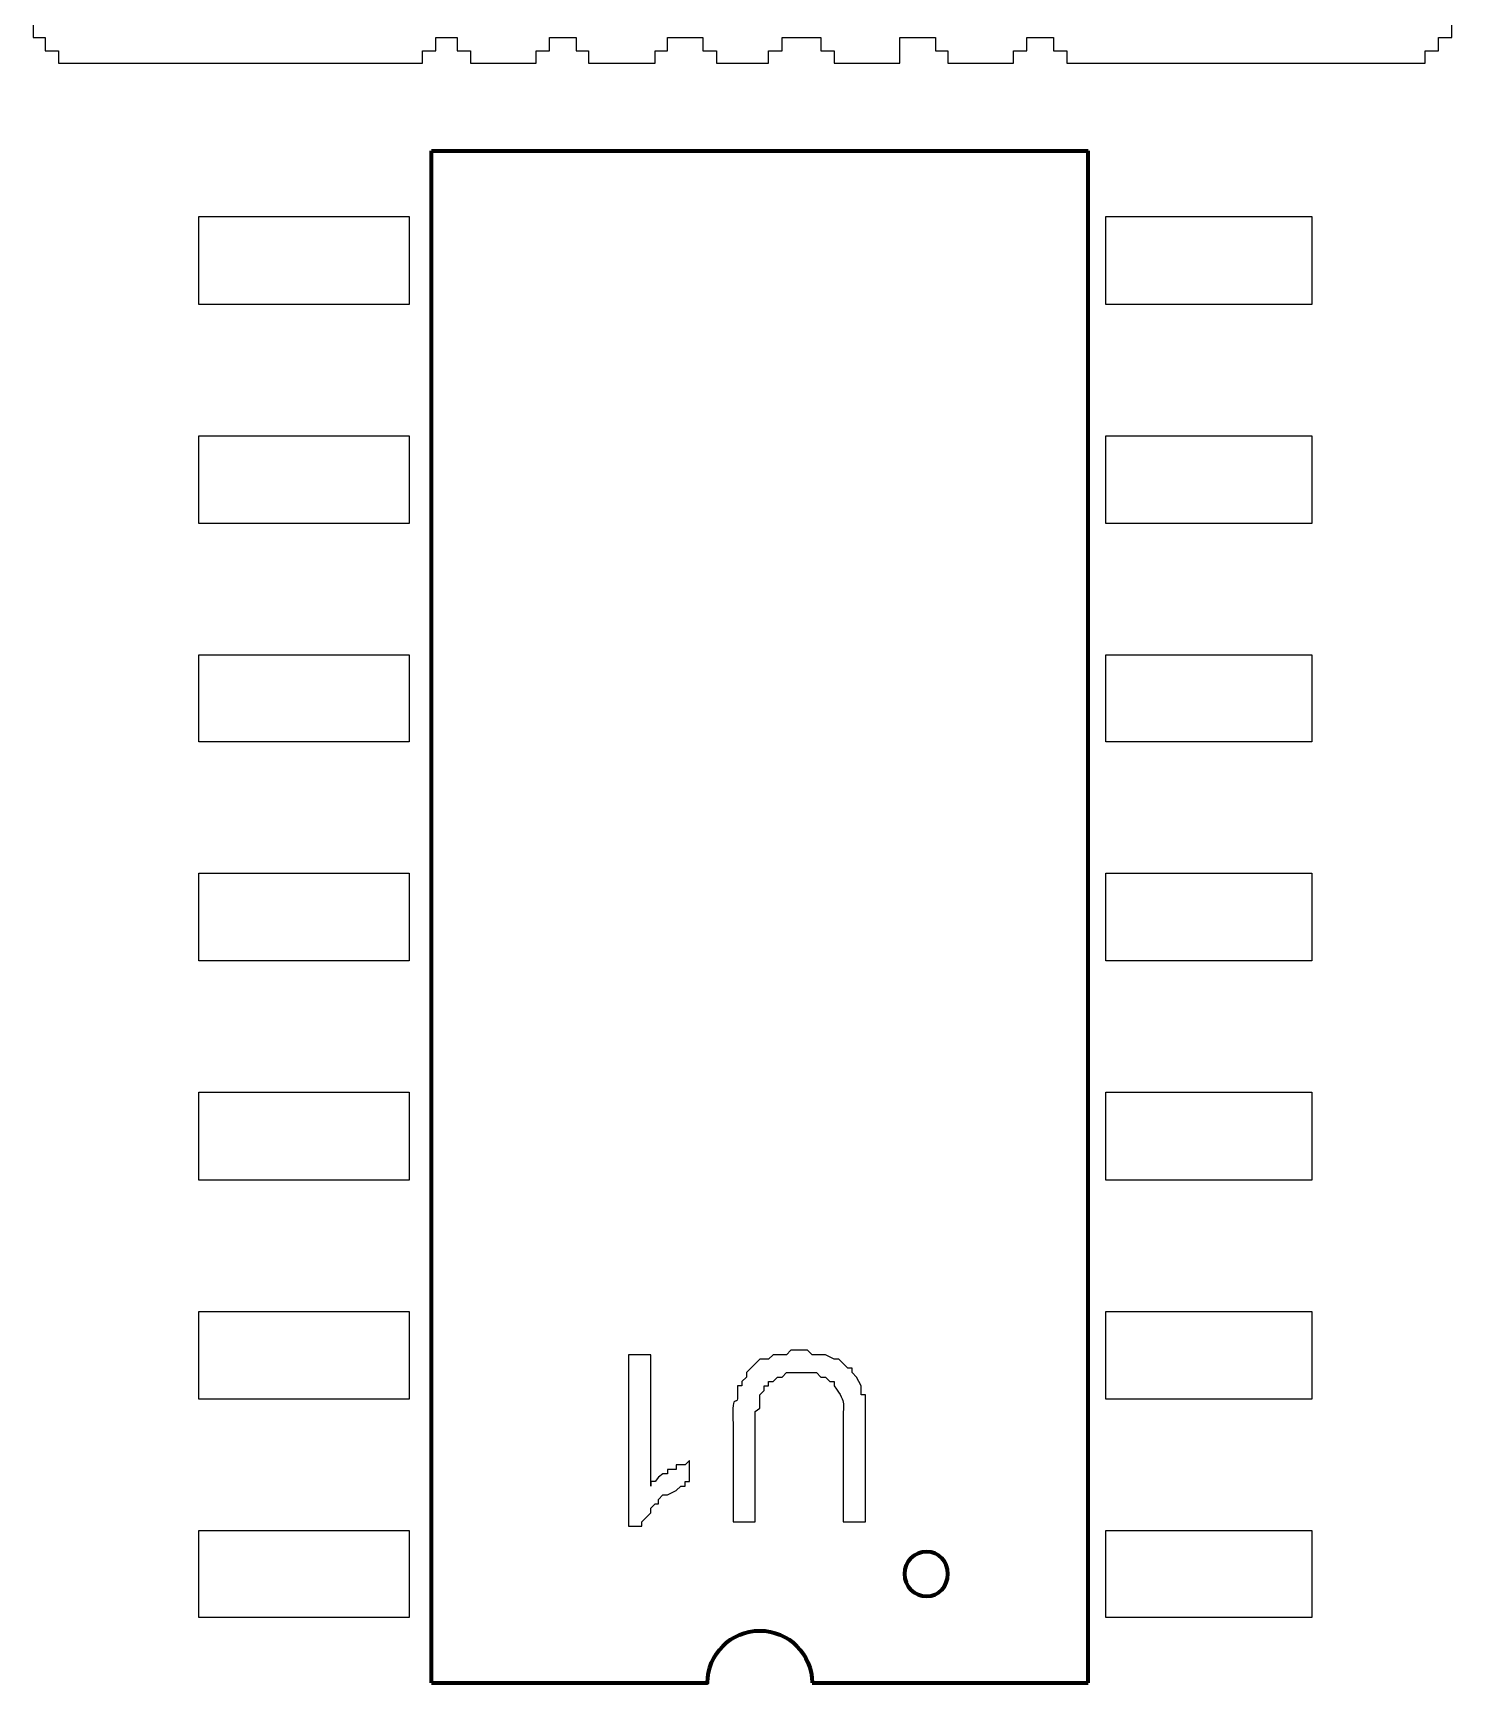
# Model space of a CAD drawing. Header units: millimetres. Extents: x -109 to -14.2, y -107.5 to -24.7.
# Drawn here: x -63.52 to -55.29, y -50.23 to -40.66 of the extents above; entities that cross this region are included whole.
import ezdxf

# ---------------------------------------------------------------- set-up
doc = ezdxf.new("R2010")
doc.units = ezdxf.units.MM
doc.header["$MEASUREMENT"] = 0
doc.layers.add('layer 1', color=7, linetype='Continuous')

msp = doc.modelspace()

# ---------------------------------------------------------------- linework, layer by layer
at = {"layer": 'layer 1', "color": 0}
for points, knots in [([(-55.3724, -40.6894), (-55.3724, -40.6894), (-55.3724, -40.7668), (-55.3724, -40.7668), (-55.3724, -40.7668), (-55.3724, -40.7668), (-55.4499, -40.7668), (-55.4499, -40.7668), (-55.4499, -40.7668), (-55.4499, -40.7668), (-55.4499, -40.8379), (-55.4499, -40.8379), (-55.4499, -40.8379), (-55.4499, -40.8379), (-55.5208, -40.8379), (-55.5208, -40.8379), (-55.5208, -40.8379), (-56.1662, -40.8379), (-56.8115, -40.8379), (-57.4569, -40.8379), (-57.4569, -40.8379), (-57.4569, -40.8379), (-57.5279, -40.8379), (-57.5279, -40.8379), (-57.5279, -40.8379), (-57.5279, -40.8379), (-57.5279, -40.7668), (-57.5279, -40.7668), (-57.5279, -40.7668), (-57.5279, -40.7668), (-57.6053, -40.7668), (-57.6053, -40.7668), (-57.6053, -40.7668), (-57.6053, -40.7668), (-57.6053, -40.6894), (-57.6053, -40.6894), (-57.6053, -40.6894), (-57.6053, -40.6894), (-57.7602, -40.6894), (-57.7602, -40.6894), (-57.7602, -40.6894), (-57.7602, -40.6894), (-57.7602, -40.7668), (-57.7602, -40.7668), (-57.7602, -40.7668), (-57.7602, -40.7668), (-57.8376, -40.7668), (-57.8376, -40.7668), (-57.8376, -40.7668), (-57.8376, -40.7668), (-57.8376, -40.8379), (-57.8376, -40.8379), (-57.8376, -40.8379), (-57.8376, -40.8379), (-58.2184, -40.8379), (-58.2184, -40.8379), (-58.2184, -40.8379), (-58.2184, -40.8379), (-58.2184, -40.7668), (-58.2184, -40.7668), (-58.2184, -40.7668), (-58.2184, -40.7668), (-58.2894, -40.7668), (-58.2894, -40.7668), (-58.2894, -40.7668), (-58.2894, -40.7668), (-58.2894, -40.6894), (-58.2894, -40.6894), (-58.2894, -40.6894), (-58.2894, -40.6894), (-58.4959, -40.6894), (-58.4959, -40.6894), (-58.4959, -40.6894), (-58.4959, -40.6894), (-58.4959, -40.8379), (-58.4959, -40.8379), (-58.4959, -40.8379), (-58.4959, -40.8379), (-58.8767, -40.8379), (-58.8767, -40.8379), (-58.8767, -40.8379), (-58.8767, -40.8379), (-58.8767, -40.7668), (-58.8767, -40.7668), (-58.8767, -40.7668), (-58.8767, -40.7668), (-58.9541, -40.7668), (-58.9541, -40.7668), (-58.9541, -40.7668), (-58.9541, -40.7668), (-58.9541, -40.6894), (-58.9541, -40.6894), (-58.9541, -40.6894), (-58.9541, -40.6894), (-59.18, -40.6894), (-59.18, -40.6894), (-59.18, -40.6894), (-59.18, -40.6894), (-59.18, -40.7668), (-59.18, -40.7668), (-59.18, -40.7668), (-59.18, -40.7668), (-59.2574, -40.7668), (-59.2574, -40.7668), (-59.2574, -40.7668), (-59.2574, -40.7668), (-59.2574, -40.8379), (-59.2574, -40.8379), (-59.2574, -40.8379), (-59.2574, -40.8379), (-59.5607, -40.8379), (-59.5607, -40.8379), (-59.5607, -40.8379), (-59.5607, -40.8379), (-59.5607, -40.7668), (-59.5607, -40.7668), (-59.5607, -40.7668), (-59.5607, -40.7668), (-59.6382, -40.7668), (-59.6382, -40.7668), (-59.6382, -40.7668), (-59.6382, -40.7668), (-59.6382, -40.6894), (-59.6382, -40.6894), (-59.6382, -40.6894), (-59.6382, -40.6894), (-59.8447, -40.6894), (-59.8447, -40.6894), (-59.8447, -40.6894), (-59.8447, -40.6894), (-59.8447, -40.7668), (-59.8447, -40.7668), (-59.8447, -40.7668), (-59.8447, -40.7668), (-59.9157, -40.7668), (-59.9157, -40.7668), (-59.9157, -40.7668), (-59.9157, -40.7668), (-59.9157, -40.8379), (-59.9157, -40.8379), (-59.9157, -40.8379), (-59.9157, -40.8379), (-60.3029, -40.8379), (-60.3029, -40.8379), (-60.3029, -40.8379), (-60.3029, -40.8379), (-60.3029, -40.7668), (-60.3029, -40.7668), (-60.3029, -40.7668), (-60.3029, -40.7668), (-60.3739, -40.7668), (-60.3739, -40.7668), (-60.3739, -40.7668), (-60.3739, -40.7668), (-60.3739, -40.6894), (-60.3739, -40.6894), (-60.3739, -40.6894), (-60.3739, -40.6894), (-60.5287, -40.6894), (-60.5287, -40.6894), (-60.5287, -40.6894), (-60.5287, -40.6894), (-60.5287, -40.7668), (-60.5287, -40.7668), (-60.5287, -40.7668), (-60.5287, -40.7668), (-60.6062, -40.7668), (-60.6062, -40.7668), (-60.6062, -40.7668), (-60.6062, -40.7668), (-60.6062, -40.8379), (-60.6062, -40.8379), (-60.6062, -40.8379), (-60.6062, -40.8379), (-60.987, -40.8379), (-60.987, -40.8379), (-60.987, -40.8379), (-60.987, -40.8379), (-60.987, -40.7668), (-60.987, -40.7668), (-60.987, -40.7668), (-60.987, -40.7668), (-61.0644, -40.7668), (-61.0644, -40.7668), (-61.0644, -40.7668), (-61.0644, -40.7668), (-61.0644, -40.6894), (-61.0644, -40.6894), (-61.0644, -40.6894), (-61.0644, -40.6894), (-61.187, -40.6894), (-61.187, -40.6894), (-61.187, -40.6894), (-61.187, -40.6894), (-61.187, -40.7668), (-61.187, -40.7668), (-61.187, -40.7668), (-61.187, -40.7668), (-61.2644, -40.7668), (-61.2644, -40.7668), (-61.2644, -40.7668), (-61.2644, -40.7668), (-61.2644, -40.8379), (-61.2644, -40.8379), (-61.2644, -40.8379), (-61.2644, -40.8379), (-61.3419, -40.8379), (-61.3419, -40.8379), (-61.3419, -40.8379), (-61.9937, -40.8379), (-62.6455, -40.8379), (-63.2973, -40.8379), (-63.2973, -40.8379), (-63.2973, -40.8379), (-63.3747, -40.8379), (-63.3747, -40.8379), (-63.3747, -40.8379), (-63.3747, -40.8379), (-63.3747, -40.7668), (-63.3747, -40.7668), (-63.3747, -40.7668), (-63.3747, -40.7668), (-63.4522, -40.7668), (-63.4522, -40.7668), (-63.4522, -40.7668), (-63.4522, -40.7668), (-63.4522, -40.6894), (-63.4522, -40.6894), (-63.4522, -40.6894), (-63.4522, -40.6894), (-63.5232, -40.6894), (-63.5232, -40.6894), (-63.5232, -40.6894), (-63.5232, -40.6894), (-63.5232, -35.3008), (-63.5232, -35.3008), (-63.5232, -35.3008), (-63.5232, -35.3008), (-63.4522, -35.3008), (-63.4522, -35.3008), (-63.4522, -35.3008), (-63.4522, -35.3008), (-63.4522, -35.2298), (-63.4522, -35.2298), (-63.4522, -35.2298), (-63.4522, -35.2298), (-63.3747, -35.2298), (-63.3747, -35.2298), (-63.3747, -35.2298), (-60.7331, -35.2298), (-58.0915, -35.2298), (-55.4499, -35.2298), (-55.4499, -35.2298), (-55.4499, -35.2298), (-55.3724, -35.2298), (-55.3724, -35.2298), (-55.3724, -35.2298), (-55.3724, -35.2298), (-55.3724, -35.3008), (-55.3724, -35.3008), (-55.3724, -35.3008), (-55.3724, -35.3008), (-55.295, -35.3008), (-55.295, -35.3008), (-55.295, -35.3008), (-55.295, -35.3008), (-55.295, -40.6894), (-55.295, -40.6894), (-55.295, -40.6894), (-55.295, -40.6894), (-55.3724, -40.6894), (-55.3724, -40.6894)], [0, 0, 0, 0, 0.014493, 0.014493, 0.014493, 0.014493, 0.028986, 0.028986, 0.028986, 0.028986, 0.043478, 0.043478, 0.043478, 0.043478, 0.057971, 0.057971, 0.057971, 0.057971, 0.072464, 0.072464, 0.072464, 0.072464, 0.086957, 0.086957, 0.086957, 0.086957, 0.101449, 0.101449, 0.101449, 0.101449, 0.115942, 0.115942, 0.115942, 0.115942, 0.130435, 0.130435, 0.130435, 0.130435, 0.144928, 0.144928, 0.144928, 0.144928, 0.15942, 0.15942, 0.15942, 0.15942, 0.173913, 0.173913, 0.173913, 0.173913, 0.188406, 0.188406, 0.188406, 0.188406, 0.202899, 0.202899, 0.202899, 0.202899, 0.217391, 0.217391, 0.217391, 0.217391, 0.231884, 0.231884, 0.231884, 0.231884, 0.246377, 0.246377, 0.246377, 0.246377, 0.26087, 0.26087, 0.26087, 0.26087, 0.275362, 0.275362, 0.275362, 0.275362, 0.289855, 0.289855, 0.289855, 0.289855, 0.304348, 0.304348, 0.304348, 0.304348, 0.318841, 0.318841, 0.318841, 0.318841, 0.333333, 0.333333, 0.333333, 0.333333, 0.347826, 0.347826, 0.347826, 0.347826, 0.362319, 0.362319, 0.362319, 0.362319, 0.376812, 0.376812, 0.376812, 0.376812, 0.391304, 0.391304, 0.391304, 0.391304, 0.405797, 0.405797, 0.405797, 0.405797, 0.42029, 0.42029, 0.42029, 0.42029, 0.434783, 0.434783, 0.434783, 0.434783, 0.449275, 0.449275, 0.449275, 0.449275, 0.463768, 0.463768, 0.463768, 0.463768, 0.478261, 0.478261, 0.478261, 0.478261, 0.492754, 0.492754, 0.492754, 0.492754, 0.507246, 0.507246, 0.507246, 0.507246, 0.521739, 0.521739, 0.521739, 0.521739, 0.536232, 0.536232, 0.536232, 0.536232, 0.550725, 0.550725, 0.550725, 0.550725, 0.565217, 0.565217, 0.565217, 0.565217, 0.57971, 0.57971, 0.57971, 0.57971, 0.594203, 0.594203, 0.594203, 0.594203, 0.608696, 0.608696, 0.608696, 0.608696, 0.623188, 0.623188, 0.623188, 0.623188, 0.637681, 0.637681, 0.637681, 0.637681, 0.652174, 0.652174, 0.652174, 0.652174, 0.666667, 0.666667, 0.666667, 0.666667, 0.681159, 0.681159, 0.681159, 0.681159, 0.695652, 0.695652, 0.695652, 0.695652, 0.710145, 0.710145, 0.710145, 0.710145, 0.724638, 0.724638, 0.724638, 0.724638, 0.73913, 0.73913, 0.73913, 0.73913, 0.753623, 0.753623, 0.753623, 0.753623, 0.768116, 0.768116, 0.768116, 0.768116, 0.782609, 0.782609, 0.782609, 0.782609, 0.797101, 0.797101, 0.797101, 0.797101, 0.811594, 0.811594, 0.811594, 0.811594, 0.826087, 0.826087, 0.826087, 0.826087, 0.84058, 0.84058, 0.84058, 0.84058, 0.855072, 0.855072, 0.855072, 0.855072, 0.869565, 0.869565, 0.869565, 0.869565, 0.884058, 0.884058, 0.884058, 0.884058, 0.898551, 0.898551, 0.898551, 0.898551, 0.913043, 0.913043, 0.913043, 0.913043, 0.927536, 0.927536, 0.927536, 0.927536, 0.942029, 0.942029, 0.942029, 0.942029, 0.956522, 0.956522, 0.956522, 0.956522, 0.971014, 0.971014, 0.971014, 0.971015, 1, 1, 1, 1]), ([(-62.5616, -41.7284), (-62.5616, -41.7284), (-62.5616, -42.2382), (-62.5616, -42.2382), (-62.5616, -42.2382), (-62.5616, -42.2382), (-61.3419, -42.2382), (-61.3419, -42.2382), (-61.3419, -42.2382), (-61.3419, -42.2382), (-61.3419, -41.7284), (-61.3419, -41.7284), (-61.3419, -41.7284), (-61.3419, -41.7284), (-62.5616, -41.7284), (-62.5616, -41.7284)], [0, 0, 0, 0, 0.2, 0.2, 0.2, 0.2, 0.4, 0.4, 0.4, 0.4, 0.6, 0.6, 0.6, 0.6, 1, 1, 1, 1]), ([(-57.302, -41.7284), (-57.302, -41.7284), (-57.302, -42.2382), (-57.302, -42.2382), (-57.302, -42.2382), (-57.302, -42.2382), (-56.1081, -42.2382), (-56.1081, -42.2382), (-56.1081, -42.2382), (-56.1081, -42.2382), (-56.1081, -41.7284), (-56.1081, -41.7284), (-56.1081, -41.7284), (-56.1081, -41.7284), (-57.302, -41.7284), (-57.302, -41.7284)], [0, 0, 0, 0, 0.2, 0.2, 0.2, 0.2, 0.4, 0.4, 0.4, 0.4, 0.6, 0.6, 0.6, 0.6, 1, 1, 1, 1]), ([(-62.5616, -42.9998), (-62.5616, -42.9998), (-62.5616, -43.5096), (-62.5616, -43.5096), (-62.5616, -43.5096), (-62.5616, -43.5096), (-61.3419, -43.5096), (-61.3419, -43.5096), (-61.3419, -43.5096), (-61.3419, -43.5096), (-61.3419, -42.9998), (-61.3419, -42.9998), (-61.3419, -42.9998), (-61.3419, -42.9998), (-62.5616, -42.9998), (-62.5616, -42.9998)], [0, 0, 0, 0, 0.2, 0.2, 0.2, 0.2, 0.4, 0.4, 0.4, 0.4, 0.6, 0.6, 0.6, 0.6, 1, 1, 1, 1]), ([(-57.302, -42.9998), (-57.302, -42.9998), (-57.302, -43.5096), (-57.302, -43.5096), (-57.302, -43.5096), (-57.302, -43.5096), (-56.1081, -43.5096), (-56.1081, -43.5096), (-56.1081, -43.5096), (-56.1081, -43.5096), (-56.1081, -42.9998), (-56.1081, -42.9998), (-56.1081, -42.9998), (-56.1081, -42.9998), (-57.302, -42.9998), (-57.302, -42.9998)], [0, 0, 0, 0, 0.2, 0.2, 0.2, 0.2, 0.4, 0.4, 0.4, 0.4, 0.6, 0.6, 0.6, 0.6, 1, 1, 1, 1]), ([(-62.5616, -44.2711), (-62.5616, -44.2711), (-62.5616, -44.7745), (-62.5616, -44.7745), (-62.5616, -44.7745), (-62.5616, -44.7745), (-61.3419, -44.7745), (-61.3419, -44.7745), (-61.3419, -44.7745), (-61.3419, -44.7745), (-61.3419, -44.2711), (-61.3419, -44.2711), (-61.3419, -44.2711), (-61.3419, -44.2711), (-62.5616, -44.2711), (-62.5616, -44.2711)], [0, 0, 0, 0, 0.2, 0.2, 0.2, 0.2, 0.4, 0.4, 0.4, 0.4, 0.6, 0.6, 0.6, 0.6, 1, 1, 1, 1]), ([(-57.302, -44.2711), (-57.302, -44.2711), (-57.302, -44.7745), (-57.302, -44.7745), (-57.302, -44.7745), (-57.302, -44.7745), (-56.1081, -44.7745), (-56.1081, -44.7745), (-56.1081, -44.7745), (-56.1081, -44.7745), (-56.1081, -44.2711), (-56.1081, -44.2711), (-56.1081, -44.2711), (-56.1081, -44.2711), (-57.302, -44.2711), (-57.302, -44.2711)], [0, 0, 0, 0, 0.2, 0.2, 0.2, 0.2, 0.4, 0.4, 0.4, 0.4, 0.6, 0.6, 0.6, 0.6, 1, 1, 1, 1]), ([(-62.5616, -45.536), (-62.5616, -45.536), (-62.5616, -46.0458), (-62.5616, -46.0458), (-62.5616, -46.0458), (-62.5616, -46.0458), (-61.3419, -46.0458), (-61.3419, -46.0458), (-61.3419, -46.0458), (-61.3419, -46.0458), (-61.3419, -45.536), (-61.3419, -45.536), (-61.3419, -45.536), (-61.3419, -45.536), (-62.5616, -45.536), (-62.5616, -45.536)], [0, 0, 0, 0, 0.2, 0.2, 0.2, 0.2, 0.4, 0.4, 0.4, 0.4, 0.6, 0.6, 0.6, 0.6, 1, 1, 1, 1]), ([(-57.302, -45.536), (-57.302, -45.536), (-57.302, -46.0458), (-57.302, -46.0458), (-57.302, -46.0458), (-57.302, -46.0458), (-56.1081, -46.0458), (-56.1081, -46.0458), (-56.1081, -46.0458), (-56.1081, -46.0458), (-56.1081, -45.536), (-56.1081, -45.536), (-56.1081, -45.536), (-56.1081, -45.536), (-57.302, -45.536), (-57.302, -45.536)], [0, 0, 0, 0, 0.2, 0.2, 0.2, 0.2, 0.4, 0.4, 0.4, 0.4, 0.6, 0.6, 0.6, 0.6, 1, 1, 1, 1]), ([(-62.5616, -46.8073), (-62.5616, -46.8073), (-62.5616, -47.3171), (-62.5616, -47.3171), (-62.5616, -47.3171), (-62.5616, -47.3171), (-61.3419, -47.3171), (-61.3419, -47.3171), (-61.3419, -47.3171), (-61.3419, -47.3171), (-61.3419, -46.8073), (-61.3419, -46.8073), (-61.3419, -46.8073), (-61.3419, -46.8073), (-62.5616, -46.8073), (-62.5616, -46.8073)], [0, 0, 0, 0, 0.2, 0.2, 0.2, 0.2, 0.4, 0.4, 0.4, 0.4, 0.6, 0.6, 0.6, 0.6, 1, 1, 1, 1]), ([(-57.302, -46.8073), (-57.302, -46.8073), (-57.302, -47.3171), (-57.302, -47.3171), (-57.302, -47.3171), (-57.302, -47.3171), (-56.1081, -47.3171), (-56.1081, -47.3171), (-56.1081, -47.3171), (-56.1081, -47.3171), (-56.1081, -46.8073), (-56.1081, -46.8073), (-56.1081, -46.8073), (-56.1081, -46.8073), (-57.302, -46.8073), (-57.302, -46.8073)], [0, 0, 0, 0, 0.2, 0.2, 0.2, 0.2, 0.4, 0.4, 0.4, 0.4, 0.6, 0.6, 0.6, 0.6, 1, 1, 1, 1]), ([(-62.5616, -48.0787), (-62.5616, -48.0787), (-62.5616, -48.5885), (-62.5616, -48.5885), (-62.5616, -48.5885), (-62.5616, -48.5885), (-61.3419, -48.5885), (-61.3419, -48.5885), (-61.3419, -48.5885), (-61.3419, -48.5885), (-61.3419, -48.0787), (-61.3419, -48.0787), (-61.3419, -48.0787), (-61.3419, -48.0787), (-62.5616, -48.0787), (-62.5616, -48.0787)], [0, 0, 0, 0, 0.2, 0.2, 0.2, 0.2, 0.4, 0.4, 0.4, 0.4, 0.6, 0.6, 0.6, 0.6, 1, 1, 1, 1]), ([(-57.302, -48.0787), (-57.302, -48.0787), (-57.302, -48.5885), (-57.302, -48.5885), (-57.302, -48.5885), (-57.302, -48.5885), (-56.1081, -48.5885), (-56.1081, -48.5885), (-56.1081, -48.5885), (-56.1081, -48.5885), (-56.1081, -48.0787), (-56.1081, -48.0787), (-56.1081, -48.0787), (-56.1081, -48.0787), (-57.302, -48.0787), (-57.302, -48.0787)], [0, 0, 0, 0, 0.2, 0.2, 0.2, 0.2, 0.4, 0.4, 0.4, 0.4, 0.6, 0.6, 0.6, 0.6, 1, 1, 1, 1]), ([(-60.0706, -48.3304), (-60.0706, -48.3304), (-59.9415, -48.3304), (-59.9415, -48.3304), (-59.9415, -48.3304), (-59.9415, -48.3304), (-59.9415, -49.0918), (-59.9415, -49.0918), (-59.9415, -49.0918), (-59.9415, -49.0918), (-59.9415, -49.066), (-59.9415, -49.066), (-59.9415, -49.066), (-59.9415, -49.066), (-59.9157, -49.066), (-59.9157, -49.066), (-59.9157, -49.066), (-59.9157, -49.066), (-59.8963, -49.0402), (-59.8963, -49.0402), (-59.8963, -49.0402), (-59.8963, -49.0402), (-59.8705, -49.0209), (-59.8705, -49.0209), (-59.8705, -49.0209), (-59.8705, -49.0209), (-59.8447, -49.0209), (-59.8447, -49.0209), (-59.8447, -49.0209), (-59.8447, -49.0209), (-59.8447, -48.995), (-59.8447, -48.995), (-59.8447, -48.995), (-59.8447, -48.995), (-59.793, -48.995), (-59.793, -48.995), (-59.793, -48.995), (-59.793, -48.995), (-59.793, -48.9692), (-59.793, -48.9692), (-59.793, -48.9692), (-59.793, -48.9692), (-59.7414, -48.9692), (-59.7414, -48.9692), (-59.7414, -48.9692), (-59.7414, -48.9692), (-59.7156, -48.9434), (-59.7156, -48.9434), (-59.7156, -48.9434), (-59.7156, -48.9434), (-59.7156, -49.066), (-59.7156, -49.066), (-59.7156, -49.066), (-59.7156, -49.066), (-59.7414, -49.066), (-59.7414, -49.066), (-59.7414, -49.066), (-59.7414, -49.066), (-59.7414, -49.0918), (-59.7414, -49.0918), (-59.7414, -49.0918), (-59.7414, -49.0918), (-59.7673, -49.0918), (-59.7673, -49.0918), (-59.7673, -49.0918), (-59.7673, -49.0918), (-59.793, -49.1177), (-59.793, -49.1177), (-59.793, -49.1177), (-59.793, -49.1177), (-59.8447, -49.1435), (-59.8447, -49.1435), (-59.8447, -49.1435), (-59.8447, -49.1435), (-59.8705, -49.1435), (-59.8705, -49.1435), (-59.8705, -49.1435), (-59.8705, -49.1435), (-59.8963, -49.1693), (-59.8963, -49.1693), (-59.8963, -49.1693), (-59.8963, -49.1693), (-59.8963, -49.1951), (-59.8963, -49.1951), (-59.8963, -49.1951), (-59.8963, -49.1951), (-59.9157, -49.1951), (-59.9157, -49.1951), (-59.9157, -49.1951), (-59.9157, -49.1951), (-59.9415, -49.2209), (-59.9415, -49.2209), (-59.9415, -49.2209), (-59.9415, -49.2209), (-59.9415, -49.2467), (-59.9415, -49.2467), (-59.9415, -49.2467), (-59.9415, -49.2467), (-59.9931, -49.2984), (-59.9931, -49.2984), (-59.9931, -49.2984), (-59.9931, -49.2984), (-59.9931, -49.3242), (-59.9931, -49.3242), (-59.9931, -49.3242), (-59.9931, -49.3242), (-60.0706, -49.3242), (-60.0706, -49.3242), (-60.0706, -49.3242), (-60.0706, -49.3242), (-60.0706, -48.3304), (-60.0706, -48.3304)], [0, 0, 0, 0, 0.034483, 0.034483, 0.034483, 0.034483, 0.068966, 0.068966, 0.068966, 0.068966, 0.103448, 0.103448, 0.103448, 0.103448, 0.137931, 0.137931, 0.137931, 0.137931, 0.172414, 0.172414, 0.172414, 0.172414, 0.206897, 0.206897, 0.206897, 0.206897, 0.241379, 0.241379, 0.241379, 0.241379, 0.275862, 0.275862, 0.275862, 0.275862, 0.310345, 0.310345, 0.310345, 0.310345, 0.344828, 0.344828, 0.344828, 0.344828, 0.37931, 0.37931, 0.37931, 0.37931, 0.413793, 0.413793, 0.413793, 0.413793, 0.448276, 0.448276, 0.448276, 0.448276, 0.482759, 0.482759, 0.482759, 0.482759, 0.517241, 0.517241, 0.517241, 0.517241, 0.551724, 0.551724, 0.551724, 0.551724, 0.586207, 0.586207, 0.586207, 0.586207, 0.62069, 0.62069, 0.62069, 0.62069, 0.655172, 0.655172, 0.655172, 0.655172, 0.689655, 0.689655, 0.689655, 0.689655, 0.724138, 0.724138, 0.724138, 0.724138, 0.758621, 0.758621, 0.758621, 0.758621, 0.793103, 0.793103, 0.793103, 0.793103, 0.827586, 0.827586, 0.827586, 0.827586, 0.862069, 0.862069, 0.862069, 0.862069, 0.896552, 0.896552, 0.896552, 0.896552, 0.931034, 0.931034, 0.931034, 0.931034, 1, 1, 1, 1]), ([(-59.3349, -49.2984), (-59.3349, -49.2984), (-59.4639, -49.2984), (-59.4639, -49.2984), (-59.4639, -49.2984), (-59.4639, -49.2984), (-59.4639, -48.7369), (-59.4639, -48.7369), (-59.4639, -48.7369), (-59.4747, -48.498), (-59.4303, -48.6753), (-59.4381, -48.5369), (-59.4381, -48.5369), (-59.4381, -48.5369), (-59.4381, -48.511), (-59.4381, -48.511), (-59.4381, -48.511), (-59.4381, -48.511), (-59.4123, -48.511), (-59.4123, -48.511), (-59.4123, -48.511), (-59.4123, -48.511), (-59.4123, -48.4852), (-59.4123, -48.4852), (-59.4123, -48.4852), (-59.4123, -48.4852), (-59.3865, -48.4594), (-59.3865, -48.4594), (-59.3865, -48.4594), (-59.3865, -48.4594), (-59.3865, -48.4336), (-59.3865, -48.4336), (-59.3865, -48.4336), (-59.3865, -48.4336), (-59.309, -48.3561), (-59.309, -48.3561), (-59.309, -48.3561), (-59.309, -48.3561), (-59.2574, -48.3561), (-59.2574, -48.3561), (-59.2574, -48.3561), (-59.2574, -48.3561), (-59.2316, -48.3304), (-59.2316, -48.3304), (-59.2316, -48.3304), (-59.2316, -48.3304), (-59.1541, -48.3304), (-59.1541, -48.3304), (-59.1541, -48.3304), (-59.1541, -48.3304), (-59.1284, -48.3045), (-59.1284, -48.3045), (-59.1284, -48.3045), (-59.1284, -48.3045), (-59.0316, -48.3045), (-59.0316, -48.3045), (-59.0316, -48.3045), (-59.0316, -48.3045), (-59.0057, -48.3304), (-59.0057, -48.3304), (-59.0057, -48.3304), (-59.0057, -48.3304), (-58.9283, -48.3304), (-58.9283, -48.3304), (-58.9283, -48.3304), (-58.9283, -48.3304), (-58.8767, -48.3561), (-58.8767, -48.3561), (-58.8767, -48.3561), (-58.8767, -48.3561), (-58.8508, -48.3561), (-58.8508, -48.3561), (-58.8508, -48.3561), (-58.8508, -48.3561), (-58.7992, -48.4078), (-58.7992, -48.4078), (-58.7992, -48.4078), (-58.7992, -48.4078), (-58.7734, -48.4078), (-58.7734, -48.4078), (-58.7734, -48.4078), (-58.7734, -48.4078), (-58.7734, -48.4336), (-58.7734, -48.4336), (-58.7734, -48.4336), (-58.7734, -48.4336), (-58.7476, -48.4594), (-58.7476, -48.4594), (-58.7476, -48.4594), (-58.7476, -48.4594), (-58.7218, -48.511), (-58.7218, -48.511), (-58.7218, -48.511), (-58.7218, -48.511), (-58.7218, -48.5627), (-58.7218, -48.5627), (-58.7218, -48.5627), (-58.7218, -48.5627), (-58.696, -48.5627), (-58.696, -48.5627), (-58.696, -48.5627), (-58.696, -48.5627), (-58.696, -48.5885), (-58.696, -48.5885), (-58.696, -48.5885), (-58.696, -48.638), (-58.696, -48.6874), (-58.696, -48.7369), (-58.696, -48.7369), (-58.696, -48.7369), (-58.696, -49.2984), (-58.696, -49.2984), (-58.696, -49.2984), (-58.696, -49.2984), (-58.825, -49.2984), (-58.825, -49.2984), (-58.825, -49.2984), (-58.825, -49.2984), (-58.825, -48.7369), (-58.825, -48.7369), (-58.825, -48.7369), (-58.8323, -48.6061), (-58.7972, -48.6194), (-58.8767, -48.511), (-58.8767, -48.511), (-58.8767, -48.511), (-58.8767, -48.4852), (-58.8767, -48.4852), (-58.8767, -48.4852), (-58.8767, -48.4852), (-58.9025, -48.4852), (-58.9025, -48.4852), (-58.9025, -48.4852), (-58.9025, -48.4852), (-58.9283, -48.4594), (-58.9283, -48.4594), (-58.9283, -48.4594), (-58.9283, -48.4594), (-58.9541, -48.4594), (-58.9541, -48.4594), (-58.9541, -48.4594), (-58.9541, -48.4594), (-58.9799, -48.4336), (-58.9799, -48.4336), (-58.9799, -48.4336), (-58.9799, -48.4336), (-59.1541, -48.4336), (-59.1541, -48.4336), (-59.1541, -48.4336), (-59.1541, -48.4336), (-59.18, -48.4594), (-59.18, -48.4594), (-59.18, -48.4594), (-59.18, -48.4594), (-59.2058, -48.4594), (-59.2058, -48.4594), (-59.2058, -48.4594), (-59.2058, -48.4594), (-59.2316, -48.4852), (-59.2316, -48.4852), (-59.2316, -48.4852), (-59.2316, -48.4852), (-59.2574, -48.4852), (-59.2574, -48.4852), (-59.2574, -48.4852), (-59.2574, -48.4852), (-59.2574, -48.511), (-59.2574, -48.511), (-59.2574, -48.511), (-59.2574, -48.511), (-59.2832, -48.511), (-59.2832, -48.511), (-59.2832, -48.511), (-59.2832, -48.511), (-59.2832, -48.5369), (-59.2832, -48.5369), (-59.2832, -48.5369), (-59.2832, -48.5369), (-59.309, -48.5627), (-59.309, -48.5627), (-59.309, -48.5627), (-59.309, -48.5627), (-59.309, -48.6401), (-59.309, -48.6401), (-59.309, -48.6401), (-59.309, -48.6401), (-59.3349, -48.6595), (-59.3349, -48.6595), (-59.3349, -48.6595), (-59.3349, -48.6595), (-59.3349, -48.7369), (-59.3349, -48.7369), (-59.3349, -48.7369), (-59.3349, -48.7369), (-59.3349, -49.2984), (-59.3349, -49.2984)], [0, 0, 0, 0, 0.02, 0.02, 0.02, 0.02, 0.04, 0.04, 0.04, 0.04, 0.06, 0.06, 0.06, 0.06, 0.08, 0.08, 0.08, 0.08, 0.1, 0.1, 0.1, 0.1, 0.12, 0.12, 0.12, 0.12, 0.14, 0.14, 0.14, 0.14, 0.16, 0.16, 0.16, 0.16, 0.18, 0.18, 0.18, 0.18, 0.2, 0.2, 0.2, 0.2, 0.22, 0.22, 0.22, 0.22, 0.24, 0.24, 0.24, 0.24, 0.26, 0.26, 0.26, 0.26, 0.28, 0.28, 0.28, 0.28, 0.3, 0.3, 0.3, 0.3, 0.32, 0.32, 0.32, 0.32, 0.34, 0.34, 0.34, 0.34, 0.36, 0.36, 0.36, 0.36, 0.38, 0.38, 0.38, 0.38, 0.4, 0.4, 0.4, 0.4, 0.42, 0.42, 0.42, 0.42, 0.44, 0.44, 0.44, 0.44, 0.46, 0.46, 0.46, 0.46, 0.48, 0.48, 0.48, 0.48, 0.5, 0.5, 0.5, 0.5, 0.52, 0.52, 0.52, 0.52, 0.54, 0.54, 0.54, 0.54, 0.56, 0.56, 0.56, 0.56, 0.58, 0.58, 0.58, 0.58, 0.6, 0.6, 0.6, 0.6, 0.62, 0.62, 0.62, 0.62, 0.64, 0.64, 0.64, 0.64, 0.66, 0.66, 0.66, 0.66, 0.68, 0.68, 0.68, 0.68, 0.7, 0.7, 0.7, 0.7, 0.72, 0.72, 0.72, 0.72, 0.74, 0.74, 0.74, 0.74, 0.76, 0.76, 0.76, 0.76, 0.78, 0.78, 0.78, 0.78, 0.8, 0.8, 0.8, 0.8, 0.82, 0.82, 0.82, 0.82, 0.84, 0.84, 0.84, 0.84, 0.86, 0.86, 0.86, 0.86, 0.88, 0.88, 0.88, 0.88, 0.9, 0.9, 0.9, 0.9, 0.92, 0.92, 0.92, 0.92, 0.94, 0.94, 0.94, 0.94, 0.96, 0.96, 0.96, 0.96, 1, 1, 1, 1]), ([(-62.5616, -49.35), (-62.5616, -49.35), (-62.5616, -49.8534), (-62.5616, -49.8534), (-62.5616, -49.8534), (-62.5616, -49.8534), (-61.3419, -49.8534), (-61.3419, -49.8534), (-61.3419, -49.8534), (-61.3419, -49.8534), (-61.3419, -49.35), (-61.3419, -49.35), (-61.3419, -49.35), (-61.3419, -49.35), (-62.5616, -49.35), (-62.5616, -49.35)], [0, 0, 0, 0, 0.2, 0.2, 0.2, 0.2, 0.4, 0.4, 0.4, 0.4, 0.6, 0.6, 0.6, 0.6, 1, 1, 1, 1]), ([(-57.302, -49.35), (-57.302, -49.35), (-57.302, -49.8534), (-57.302, -49.8534), (-57.302, -49.8534), (-57.302, -49.8534), (-56.1081, -49.8534), (-56.1081, -49.8534), (-56.1081, -49.8534), (-56.1081, -49.8534), (-56.1081, -49.35), (-56.1081, -49.35), (-56.1081, -49.35), (-56.1081, -49.35), (-57.302, -49.35), (-57.302, -49.35)], [0, 0, 0, 0, 0.2, 0.2, 0.2, 0.2, 0.4, 0.4, 0.4, 0.4, 0.6, 0.6, 0.6, 0.6, 1, 1, 1, 1])]:
    msp.add_open_spline(points, degree=3, knots=knots, dxfattribs=at)
at = {"layer": 'layer 1', "color": 0, "lineweight": 70}
for points in [[(-61.2128, -50.2341), (-61.2128, -50.2341), (-61.2128, -41.3477), (-61.2128, -41.3477)], [(-61.2128, -41.3477), (-61.2128, -41.3477), (-57.4053, -41.3477), (-57.4053, -41.3477)], [(-57.4053, -50.2341), (-57.4053, -50.2341), (-57.4053, -41.3477), (-57.4053, -41.3477)], [(-61.2128, -50.2341), (-61.2128, -50.2341), (-59.6382, -50.2341), (-59.6382, -50.2341)], [(-59.0057, -50.2341), (-59.0057, -50.2341), (-57.4053, -50.2341), (-57.4053, -50.2341)]]:
    msp.add_open_spline(points, degree=3, dxfattribs=at)
at = {"layer": 'layer 1', "color": 0, "lineweight": 80}
msp.add_open_spline([(-58.2184, -49.6017), (-58.2184, -49.6727), (-58.27, -49.7307), (-58.341, -49.7307), (-58.341, -49.7307), (-58.412, -49.7307), (-58.4701, -49.6727), (-58.4701, -49.6017), (-58.4701, -49.6017), (-58.4701, -49.5307), (-58.412, -49.4726), (-58.341, -49.4726), (-58.341, -49.4726), (-58.27, -49.4726), (-58.2184, -49.5307), (-58.2184, -49.6017)], degree=3, knots=[0, 0, 0, 0, 0.2, 0.2, 0.2, 0.2, 0.4, 0.4, 0.4, 0.4, 0.6, 0.6, 0.6, 0.6, 1, 1, 1, 1], dxfattribs=at)
at = {"layer": 'layer 1', "color": 0, "lineweight": 70}
msp.add_open_spline([(-59.6382, -50.2341), (-59.6382, -50.2341), (-59.6124, -50.2341), (-59.6124, -50.2341), (-59.6124, -50.2341), (-59.6124, -50.0663), (-59.4768, -49.9308), (-59.309, -49.9308), (-59.309, -49.9308), (-59.1413, -49.9308), (-59.0057, -50.0663), (-59.0057, -50.2341)], degree=3, knots=[0, 0, 0, 0, 0.25, 0.25, 0.25, 0.25, 0.5, 0.5, 0.5, 0.5, 1, 1, 1, 1], dxfattribs=at)

doc.saveas('drawing.dxf')
